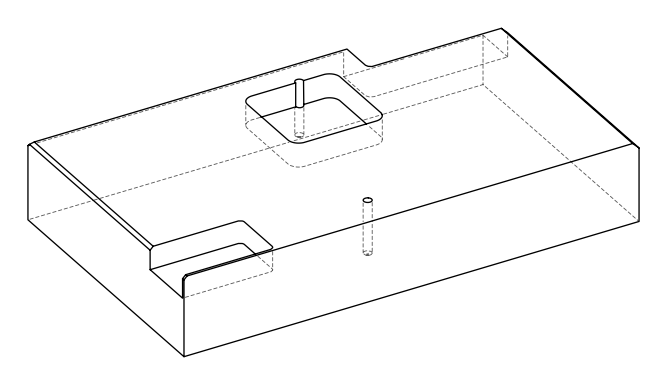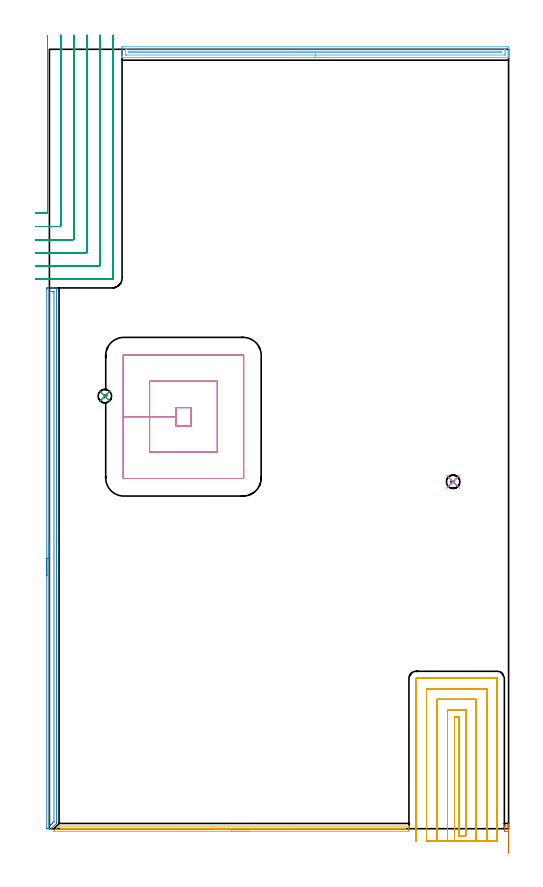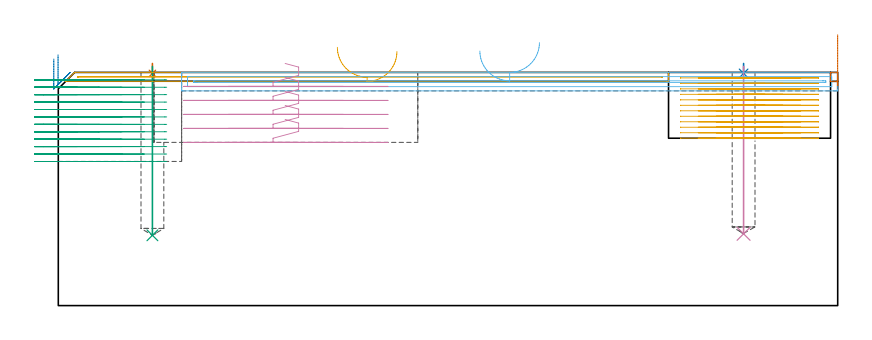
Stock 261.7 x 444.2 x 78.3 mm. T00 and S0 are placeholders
(PLAN: 11 operations, 5 tool changes, 70.2 min)
(1 SPOT_DRILL | STEP1POCKET | NXT0321_9005460120000 | 0.03 min | 0 mm3)
(2 SPOT_DRILL_1 | STEP1POCKET_1 | NXT0321_9005460120000 | 0.03 min | 0 mm3)
(3 DRILL_BLIND_HOLE_INTO_CENTER | STEP1POCKET | UGT0301_196 | 0.23 min | 2448 mm3)
(4 DRILL_BLIND_HOLE_INTO_CENTER_1 | STEP1POCKET_1 | UGT0301_196 | 0.23 min | 2425 mm3)
(5 AREA_MILL | FG_CHAMFER_SURFACE | UGT0205_001 | 3.35 min | 931 mm3)
(6 AREA_MILL_1 | FG_CHAMFER_SURFACE_1 | UGT0205_001 | 5.45 min | 4304 mm3)
(7 AREA_MILL_2 | FG_CHAMFER_SURFACE_2 | UGT0205_001 | 0.18 min | 20 mm3)
(8 AREA_MILL_3 | FG_CHAMFER_SURFACE_3 | UGT0205_001 | 5.11 min | 4700 mm3)
(9 MILL_CORNER_NOTCH_RECTANGULAR | CORNER_NOTCH_RECTANGULAR | NXT0201_013 | Follow Part, ap 2.5, ae 75% | 23.09 min | 168056 mm3)
(10 MILL_RECTANGULAR_POCKET | POCKET_RECTANGULAR_STRAIGHT | UGT0201_136 | Follow Part, ap 5, ae 75% | 5.66 min | 185672 mm3)
(11 MILL_SLOT | SLOT_PARTIAL_RECTANGULAR | NXT0201_009 | Follow Part, ap 2, ae 75% | 26.89 min | 107632 mm3)
(TOOL NXT0321_9005460120000 | NC Spot Drill, 142deg, 12mm, Carbide, Uncoated | D12 PA142 FL30 Z2)
(TOOL UGT0301_196 | Twist Drill 7.7 mm | D7.7 PA118 FL73 Z2)
(TOOL UGT0205_001 | Chamfer Mill 20 x 3 x 45 deg. | D20 FL50 Z2)
(TOOL NXT0201_013 | ENDMILL 10mm | D10 FL30 Z4)
(TOOL UGT0201_136 | Carbide End Mill 20.0 | D20 FL30 Z4)
(TOOL NXT0201_009 | ENDMILL 8mm [2P460-0800-NA 1630] | D8 FL26 Z6)
(OP 1 SPOT_DRILL)
G17 G21 G94 G90
T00 M6
G54
G17 G0 G90 X31.6 Y246.5 S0 M3
G43 Z88.3 H0
G94 G81 G98 Z77.969 F250. R81.3
G80
M5
M2
(OP 2 SPOT_DRILL_1)
G17 G21 G94 G90
T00 M6
G54
G17 G0 G90 X230.1 Y197.7 S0 M3
G43 Z88.3 H0
G94 G81 G98 Z77.969 F250. R81.3
G80
M5
M2
(OP 3 DRILL_BLIND_HOLE_INTO_CENTER)
G17 G21 G94 G90
T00 M6
G54
G17 G0 G90 X31.6 Y246.5 S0 M3
G43 Z88.3 H0
G94 G81 G98 Z23.6 F250. R80.3
G80
M5
M2
(OP 4 DRILL_BLIND_HOLE_INTO_CENTER_1)
G17 G21 G94 G90
T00 M6
G54
G17 G0 G90 X230.1 Y197.7 S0 M3
G43 Z88.3 H0
G94 G81 G98 Z24.1 F250. R80.3
G80
M5
M2
(OP 5 AREA_MILL)
G17 G21 G94 G90
T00 M6
G54
G17 G0 G90 X113.7 Y-1.5 S1061 M3
G43 Z88.3 H0
Z85.3
G94 G1 X113.662 Z84.428 F250.
X113.548 Z83.563
X113.359 Z82.712
X113.097 Z81.88
X112.763 Z81.074
X112.36 Z80.3
X111.892 Z79.564
X111.36 Z78.872
X110.771 Z78.229
X110.128 Z77.639
X109.436 Z77.108
X108.7 Z76.64
X107.926 Z76.237
X107.12 Z75.903
X106.288 Z75.641
X105.436 Z75.452
X104.572 Z75.338
X103.7 Z75.3
X2.614
X2.531 Y-1.495 Z75.303
X2.519 Y-1.493 Z75.305
X2.531 Y-1.468 Z75.33
X5.231 Y1.231 Z78.03
X5.486 Y1.488 Z78.284
X5.49 Y1.491 Z78.288
X5.503 Y1.494 Z78.289
X5.809 Y1.5 Z78.3
X204.72
X204.89 Y1.497 Z78.288
X204.893 Y1.437 Z78.229
X204.9 Y1.011 Z77.811
Y0.718 Z77.518
Y0. Z76.795
Y-1.251 Z75.546
X204.898 Y-1.491 Z75.305
X204.416 Y-1.5 Z75.3
X103.7
Y-0.086 Z76.714
X6.703 Y-0.085 Z76.715
X6.617 Y-0.084 Z76.716
X6.446 Y-0.079 Z76.721
X6.389 Y-0.071 Z76.729
X6.413 Y-0.044 Z76.756
X6.455 Y0. Z76.8
X6.539 Y0.077 Z76.877
X6.621 Y0.082 Z76.882
X6.703 Y0.083 Z76.883
X7.511 Y0.086 Z76.886
X7.597
X202.571 Y0.085 Z76.885
X202.743 Y0.084 Z76.884
X202.857 Y0.081 Z76.881
X202.892 Y0.079 Z76.879
X202.894 Y0.075 Z76.875
X202.897 Y0.059 Z76.859
Y0. Z76.8
X202.894 Y-0.051 Z76.749
X202.891 Y-0.072 Z76.728
X202.828 Y-0.079 Z76.721
X202.657 Y-0.084 Z76.716
X202.571 Y-0.085 Z76.715
X103.7 Y-0.086 Z76.714
X102.828 Z76.752
X101.964 Z76.866
X101.112 Z77.055
X100.28 Z77.317
X99.474 Z77.651
X98.7 Z78.054
X97.964 Z78.523
X97.272 Z79.054
X96.629 Z79.643
X96.04 Z80.286
X95.508 Z80.978
X95.04 Z81.714
X94.637 Z82.488
X94.303 Z83.294
X94.041 Z84.126
X93.852 Z84.978
X93.738 Z85.843
X93.7 Z86.714
G0 Z88.3
M5
M2
(OP 6 AREA_MILL_1)
G17 G21 G94 G90
T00 M6
G54
G17 G0 G90 X161.55 Y439.5 S1061 M3
G43 Z88.3 H0
G94 G1 X161.512 Z87.428 F250.
X161.398 Z86.563
X161.209 Z85.712
X160.947 Z84.88
X160.613 Z84.074
X160.21 Z83.3
X159.742 Z82.564
X159.21 Z81.872
X158.621 Z81.229
X157.978 Z80.639
X157.286 Z80.108
X156.55 Z79.64
X155.776 Z79.237
X154.97 Z78.903
X154.138 Z78.641
X153.286 Z78.452
X152.422 Z78.338
X151.55 Z78.3
X41.581
X41.408 Y439.503 Z78.288
X41.406 Y439.505 Z78.285
X41.4 Y439.868 Z77.932
Y440.123 Z77.677
Y440.837 Z76.958
Y442.075 Z75.722
Y443.482 Z74.314
Y444.983 Z72.814
X41.403 Y445.245 Z72.552
X41.41 Y445.691 Z72.105
X41.572 Y445.695 Z72.103
X42.028 Y445.7 Z72.1
X260.611
X261.072 Y445.699 Z72.101
X261.528 Y445.695 Z72.103
X261.69 Y445.691 Z72.106
X261.7 Y445.245 Z72.551
Y442.6 Z75.195
Y441.193 Z76.603
Y440.837 Z76.958
Y440.123 Z77.677
Y439.868 Z77.932
Y439.506 Z78.285
X261.693 Y439.502 Z78.288
X261.52 Y439.5 Z78.3
X151.55
Y440.914 Z76.886
X43.816 Y440.915 Z76.885
X43.736
X43.434 Y440.921 Z76.879
X43.409 Y440.925 Z76.875
X43.405 Y440.949 Z76.851
X43.402 Y440.983 Z76.817
X43.4 Y441.718 Z76.082
Y443.01 Z74.79
X43.402 Y443.482 Z74.318
X43.405 Y443.887 Z73.913
X43.418 Y444.279 Z73.521
X43.816 Y444.285 Z73.515
X43.895
X259.284
X259.364
X259.666 Y444.279 Z73.521
X259.691 Y444.275 Z73.525
X259.695 Y444.251 Z73.549
X259.698 Y444.217 Z73.583
X259.7 Y443.482 Z74.318
Y442.19 Z75.61
X259.698 Y441.718 Z76.082
X259.695 Y441.313 Z76.487
X259.682 Y440.921 Z76.879
X259.284 Y440.915 Z76.885
X259.205
X151.55 Y440.914 Z76.886
Y442.328 Z75.472
X45.879 Y442.329 Z75.471
X45.604 Y442.33 Z75.47
X45.513 Y442.332 Z75.468
X45.442 Y442.335 Z75.465
X45.41 Y442.346 Z75.454
X45.408 Y442.399 Z75.401
X45.404 Y442.6 Z75.2
Y442.797 Z75.003
X45.41 Y442.862 Z74.938
X45.467 Y442.865 Z74.935
X45.604 Y442.868 Z74.932
X46.223 Y442.871 Z74.929
X46.498 Y442.872 Z74.928
X257.221 Y442.871 Z74.929
X257.496 Y442.87 Z74.93
X257.587 Y442.868 Z74.932
X257.658 Y442.865 Z74.935
X257.69 Y442.854 Z74.946
X257.692 Y442.801 Z74.999
X257.696 Y442.6 Z75.2
Y442.403 Z75.397
X257.69 Y442.338 Z75.462
X257.633 Y442.335 Z75.465
X257.496 Y442.332 Z75.468
X256.877 Y442.329 Z75.471
X256.602 Y442.328 Z75.472
X151.55
X150.678 Z75.51
X149.814 Z75.623
X148.962 Z75.812
X148.13 Z76.075
X147.324 Z76.408
X146.55 Z76.811
X145.814 Z77.28
X145.122 Z77.811
X144.479 Z78.4
X143.89 Z79.044
X143.358 Z79.736
X142.89 Z80.472
X142.487 Z81.245
X142.153 Z82.051
X141.891 Z82.883
X141.702 Z83.735
X141.588 Z84.6
X141.55 Z85.472
G0 Z88.3
M5
M2
(OP 7 AREA_MILL_2)
G17 G21 G94 G90
T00 M6
G54
G17 G0 G90 X261.7 Y0.003 S1061 M3
G43 Z90.941 H0
G94 G1 Y0.592 Z90.297 F250.
Y1.123 Z89.605
Y1.591 Z88.869
Y1.994 Z88.095
Y2.328 Z87.289
Y2.59 Z86.457
Y2.779 Z85.606
Y2.892 Z84.741
Y2.93 Z83.869
Y2.892 Z82.998
Y2.778 Z82.133
Y2.589 Z81.281
Y2.327 Z80.449
Y1.993 Z79.643
Y1.59 Z78.869
Y1.121 Z78.134
Y0.589 Z77.442
Y0. Z76.799
X261.699 Y-0.893 Z75.906
X261.696 Y-1.492 Z75.307
X261.667 Y-1.495 Z75.304
X261.373 Y-1.5 Z75.3
X259.634
X259.333 Y-1.495 Z75.305
X259.304 Y-1.492 Z75.307
X259.3 Y-0.893 Z75.906
Y1.339 Z78.136
X259.302 Y1.38 Z78.177
X259.31 Y1.494 Z78.291
X259.627 Y1.5 Z78.3
X261.373
X261.69 Y1.494 Z78.291
X261.7 Y1.379 Z78.176
Y0. Z76.799
Y-0.643 Z76.209
Y-1.336 Z75.678
Y-2.071 Z75.21
Y-2.845 Z74.807
Y-3.651 Z74.473
Y-4.483 Z74.211
Y-5.335 Z74.023
Y-6.2 Z73.909
Y-7.072 Z73.871
Y-7.943 Z73.909
Y-8.808 Z74.023
Y-9.66 Z74.212
Y-10.492 Z74.475
Y-11.298 Z74.809
Y-12.071 Z75.212
Y-12.807 Z75.681
Y-13.499 Z76.212
Y-14.142 Z76.801
G0 Z88.3
M5
M2
(OP 8 AREA_MILL_3)
G17 G21 G94 G90
T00 M6
G54
G17 G0 G90 X-1.5 Y144.1 S1061 M3
G43 Z88.3 H0
Z82.8
G94 G1 Y144.138 Z81.928 F250.
Y144.252 Z81.063
Y144.441 Z80.212
Y144.703 Z79.38
Y145.037 Z78.574
Y145.44 Z77.8
Y145.908 Z77.064
Y146.44 Z76.372
Y147.029 Z75.729
Y147.672 Z75.14
Y148.364 Z74.608
Y149.1 Z74.14
Y149.874 Z73.737
Y150.68 Z73.403
Y151.512 Z73.141
Y152.364 Z72.952
Y153.228 Z72.838
Y154.1 Z72.8
Y307.238
X-1.499 Y307.595 Z72.801
X-1.493 Y308.123 Z72.803
X-1.491 Y308.192 Z72.805
X-0.968 Y308.2 Z73.328
X0.806 Z75.1
X1.378 Z75.675
X1.694 Z75.99
X2.265 Z76.562
X2.581 Z76.876
X3.622 Z77.921
X3.97 Y308.192 Z78.261
X3.997 Y308.19 Z78.288
X4. Y308.041 Z78.3
Y3.282
X3.999 Y3.005 Z78.285
X3.93 Y2.929 Z78.229
X1.01 Y0.01 Z75.308
X0.996 Y0. Z75.294
X0.806 Z75.106
X0.687 Z74.987
X-0.337 Z73.963
X-0.968 Z73.328
X-1.283 Z73.013
X-1.491 Y0.002 Z72.805
X-1.496 Y0.159 Z72.804
X-1.5 Y0.426 Z72.8
Y154.1
X-0.086 Z74.214
Y305.81
X-0.081 Y306.19 Z74.219
X0.421 Y306.198 Z74.721
X1.694 Y306.199 Z75.994
X2.196 Y306.197 Z76.496
X2.581 Y306.19 Z76.881
X2.586 Y305.805 Z76.886
Y4.17
X2.581 Y4.042 Z76.881
X1.763 Y3.212 Z76.063
X0.94 Y2.39 Z75.24
X0.873 Y2.323 Z75.173
X0.806 Y2.258 Z75.106
X0.552 Y2.014 Z74.852
X0.3 Y2.007 Z74.6
X-0.081 Y2.01 Z74.219
X-0.086 Y2.39 Z74.214
Y2.395
Y154.1
Y154.972 Z74.252
Y155.836 Z74.366
Y156.688 Z74.555
Y157.52 Z74.817
Y158.326 Z75.151
Y159.1 Z75.554
Y159.836 Z76.023
Y160.528 Z76.554
Y161.171 Z77.143
Y161.76 Z77.786
Y162.292 Z78.478
Y162.76 Z79.214
Y163.163 Z79.988
Y163.497 Z80.794
Y163.759 Z81.626
Y163.948 Z82.478
Y164.062 Z83.343
Y164.1 Z84.214
G0 Z88.3
M5
M2
(OP 9 MILL_CORNER_NOTCH_RECTANGULAR)
G17 G21 G94 G90
T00 M6
G54
G17 G0 G90 X-8. Y350.7 S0 M3
G43 Z88.3 H0
Z75.808
G94 G1 X-5. F250.
X-1.596 F500.
G3 X-1.1 Y351.196 R0.5
G1 Y449.078
Y452.078 F250.
G0 Z88.3
X-8. Y343.2
Z75.808
G1 X-5.
X5.904 F500.
G3 X6.4 Y343.696 R0.5
G1 Y449.2
Y452.2 F250.
G0 Z88.3
X-8. Y335.7
Z75.808
G1 X-5.
X13.404 F500.
G3 X13.9 Y336.196 R0.5
G1 Y449.2
Y452.2 F250.
G0 Z88.3
X-8. Y328.2
Z75.808
G1 X-5.
X20.904 F500.
G3 X21.4 Y328.696 R0.5
G1 Y449.2
Y452.2 F250.
G0 Z88.3
X-8. Y320.7
Z75.808
G1 X-5.
X28.404 F500.
G3 X28.9 Y321.196 R0.5
G1 Y449.2
Y452.2 F250.
G0 Z88.3
X-8. Y313.2
Z75.808
G1 X-5.
X35.8 F500.
G3 X36.4 Y313.8 R0.6
G1 Y449.2
Y452.2 F250.
G0 Z88.3
X-8. Y350.7
Z73.317
G1 X-5.
X-1.596 F500.
G3 X-1.1 Y351.196 R0.5
G1 Y449.078
Y452.078 F250.
G0 Z88.3
X-8. Y343.2
Z73.317
G1 X-5.
X5.904 F500.
G3 X6.4 Y343.696 R0.5
G1 Y449.2
Y452.2 F250.
G0 Z88.3
X-8. Y335.7
Z73.317
G1 X-5.
X13.404 F500.
G3 X13.9 Y336.196 R0.5
G1 Y449.2
Y452.2 F250.
G0 Z88.3
X-8. Y328.2
Z73.317
G1 X-5.
X20.904 F500.
G3 X21.4 Y328.696 R0.5
G1 Y449.2
Y452.2 F250.
G0 Z88.3
X-8. Y320.7
Z73.317
G1 X-5.
X28.404 F500.
G3 X28.9 Y321.196 R0.5
G1 Y449.2
Y452.2 F250.
G0 Z88.3
X-8. Y313.2
Z73.317
G1 X-5.
X35.8 F500.
G3 X36.4 Y313.8 R0.6
G1 Y449.2
Y452.2 F250.
G0 Z88.3
X-8. Y350.7
Z70.825
G1 X-5.
X-1.596 F500.
G3 X-1.1 Y351.196 R0.5
G1 Y449.078
Y452.078 F250.
G0 Z88.3
X-8. Y343.2
Z70.825
G1 X-5.
X5.904 F500.
G3 X6.4 Y343.696 R0.5
G1 Y449.2
Y452.2 F250.
G0 Z88.3
X-8. Y335.7
Z70.825
G1 X-5.
X13.404 F500.
G3 X13.9 Y336.196 R0.5
G1 Y449.2
Y452.2 F250.
G0 Z88.3
X-8. Y328.2
Z70.825
G1 X-5.
X20.904 F500.
G3 X21.4 Y328.696 R0.5
G1 Y449.2
Y452.2 F250.
G0 Z88.3
X-8. Y320.7
Z70.825
G1 X-5.
X28.404 F500.
G3 X28.9 Y321.196 R0.5
G1 Y449.2
Y452.2 F250.
G0 Z88.3
X-8. Y313.2
Z70.825
G1 X-5.
X35.8 F500.
G3 X36.4 Y313.8 R0.6
G1 Y449.2
Y452.2 F250.
G0 Z88.3
X-8. Y350.7
Z68.333
G1 X-5.
X-1.596 F500.
G3 X-1.1 Y351.196 R0.5
G1 Y449.078
Y452.078 F250.
G0 Z88.3
X-8. Y343.2
Z68.333
G1 X-5.
X5.904 F500.
G3 X6.4 Y343.696 R0.5
G1 Y449.2
Y452.2 F250.
G0 Z88.3
X-8. Y335.7
Z68.333
G1 X-5.
X13.404 F500.
G3 X13.9 Y336.196 R0.5
G1 Y449.2
Y452.2 F250.
G0 Z88.3
X-8. Y328.2
Z68.333
G1 X-5.
X20.904 F500.
G3 X21.4 Y328.696 R0.5
G1 Y449.2
Y452.2 F250.
G0 Z88.3
X-8. Y320.7
Z68.333
G1 X-5.
X28.404 F500.
G3 X28.9 Y321.196 R0.5
G1 Y449.2
Y452.2 F250.
G0 Z88.3
X-8. Y313.2
Z68.333
G1 X-5.
X35.8 F500.
G3 X36.4 Y313.8 R0.6
G1 Y449.2
Y452.2 F250.
G0 Z88.3
X-8. Y350.7
Z65.842
G1 X-5.
X-1.596 F500.
G3 X-1.1 Y351.196 R0.5
G1 Y449.078
Y452.078 F250.
G0 Z88.3
X-8. Y343.2
Z65.842
G1 X-5.
X5.904 F500.
G3 X6.4 Y343.696 R0.5
G1 Y449.2
Y452.2 F250.
G0 Z88.3
X-8. Y335.7
Z65.842
G1 X-5.
X13.404 F500.
G3 X13.9 Y336.196 R0.5
G1 Y449.2
Y452.2 F250.
G0 Z88.3
X-8. Y328.2
Z65.842
G1 X-5.
X20.904 F500.
G3 X21.4 Y328.696 R0.5
G1 Y449.2
Y452.2 F250.
G0 Z88.3
X-8. Y320.7
Z65.842
G1 X-5.
X28.404 F500.
G3 X28.9 Y321.196 R0.5
G1 Y449.2
Y452.2 F250.
G0 Z88.3
X-8. Y313.2
Z65.842
G1 X-5.
X35.8 F500.
G3 X36.4 Y313.8 R0.6
G1 Y449.2
Y452.2 F250.
G0 Z88.3
X-8. Y350.7
Z63.35
G1 X-5.
X-1.596 F500.
G3 X-1.1 Y351.196 R0.5
G1 Y449.078
Y452.078 F250.
G0 Z88.3
X-8. Y343.2
Z63.35
G1 X-5.
X5.904 F500.
G3 X6.4 Y343.696 R0.5
G1 Y449.2
Y452.2 F250.
G0 Z88.3
X-8. Y335.7
Z63.35
G1 X-5.
X13.404 F500.
G3 X13.9 Y336.196 R0.5
G1 Y449.2
Y452.2 F250.
G0 Z88.3
X-8. Y328.2
Z63.35
G1 X-5.
X20.904 F500.
G3 X21.4 Y328.696 R0.5
G1 Y449.2
Y452.2 F250.
G0 Z88.3
X-8. Y320.7
Z63.35
G1 X-5.
X28.404 F500.
G3 X28.9 Y321.196 R0.5
G1 Y449.2
Y452.2 F250.
G0 Z88.3
X-8. Y313.2
Z63.35
G1 X-5.
X35.8 F500.
G3 X36.4 Y313.8 R0.6
G1 Y449.2
Y452.2 F250.
G0 Z88.3
X-8. Y350.7
Z60.858
G1 X-5.
X-1.596 F500.
G3 X-1.1 Y351.196 R0.5
G1 Y449.078
Y452.078 F250.
G0 Z88.3
X-8. Y343.2
Z60.858
G1 X-5.
X5.904 F500.
G3 X6.4 Y343.696 R0.5
G1 Y449.2
Y452.2 F250.
G0 Z88.3
X-8. Y335.7
Z60.858
G1 X-5.
X13.404 F500.
G3 X13.9 Y336.196 R0.5
G1 Y449.2
Y452.2 F250.
G0 Z88.3
X-8. Y328.2
Z60.858
G1 X-5.
X20.904 F500.
G3 X21.4 Y328.696 R0.5
G1 Y449.2
Y452.2 F250.
G0 Z88.3
X-8. Y320.7
Z60.858
G1 X-5.
X28.404 F500.
G3 X28.9 Y321.196 R0.5
G1 Y449.2
Y452.2 F250.
G0 Z88.3
X-8. Y313.2
Z60.858
G1 X-5.
X35.8 F500.
G3 X36.4 Y313.8 R0.6
G1 Y449.2
Y452.2 F250.
G0 Z88.3
X-8. Y350.7
Z58.367
G1 X-5.
X-1.596 F500.
G3 X-1.1 Y351.196 R0.5
G1 Y449.078
Y452.078 F250.
G0 Z88.3
X-8. Y343.2
Z58.367
G1 X-5.
X5.904 F500.
G3 X6.4 Y343.696 R0.5
G1 Y449.2
Y452.2 F250.
G0 Z88.3
X-8. Y335.7
Z58.367
G1 X-5.
X13.404 F500.
G3 X13.9 Y336.196 R0.5
G1 Y449.2
Y452.2 F250.
G0 Z88.3
X-8. Y328.2
Z58.367
G1 X-5.
X20.904 F500.
G3 X21.4 Y328.696 R0.5
G1 Y449.2
Y452.2 F250.
G0 Z88.3
X-8. Y320.7
Z58.367
G1 X-5.
X28.404 F500.
G3 X28.9 Y321.196 R0.5
G1 Y449.2
Y452.2 F250.
G0 Z88.3
X-8. Y313.2
Z58.367
G1 X-5.
X35.8 F500.
G3 X36.4 Y313.8 R0.6
G1 Y449.2
Y452.2 F250.
G0 Z88.3
X-8. Y350.7
Z55.875
G1 X-5.
X-1.596 F500.
G3 X-1.1 Y351.196 R0.5
G1 Y449.078
Y452.078 F250.
G0 Z88.3
X-8. Y343.2
Z55.875
G1 X-5.
X5.904 F500.
G3 X6.4 Y343.696 R0.5
G1 Y449.2
Y452.2 F250.
G0 Z88.3
X-8. Y335.7
Z55.875
G1 X-5.
X13.404 F500.
G3 X13.9 Y336.196 R0.5
G1 Y449.2
Y452.2 F250.
G0 Z88.3
X-8. Y328.2
Z55.875
G1 X-5.
X20.904 F500.
G3 X21.4 Y328.696 R0.5
G1 Y449.2
Y452.2 F250.
G0 Z88.3
X-8. Y320.7
Z55.875
G1 X-5.
X28.404 F500.
G3 X28.9 Y321.196 R0.5
G1 Y449.2
Y452.2 F250.
G0 Z88.3
X-8. Y313.2
Z55.875
G1 X-5.
X35.8 F500.
G3 X36.4 Y313.8 R0.6
G1 Y449.2
Y452.2 F250.
G0 Z88.3
X-8. Y350.7
Z53.383
G1 X-5.
X-1.596 F500.
G3 X-1.1 Y351.196 R0.5
G1 Y449.078
Y452.078 F250.
G0 Z88.3
X-8. Y343.2
Z53.383
G1 X-5.
X5.904 F500.
G3 X6.4 Y343.696 R0.5
G1 Y449.2
Y452.2 F250.
G0 Z88.3
X-8. Y335.7
Z53.383
G1 X-5.
X13.404 F500.
G3 X13.9 Y336.196 R0.5
G1 Y449.2
Y452.2 F250.
G0 Z88.3
X-8. Y328.2
Z53.383
G1 X-5.
X20.904 F500.
G3 X21.4 Y328.696 R0.5
G1 Y449.2
Y452.2 F250.
G0 Z88.3
X-8. Y320.7
Z53.383
G1 X-5.
X28.404 F500.
G3 X28.9 Y321.196 R0.5
G1 Y449.2
Y452.2 F250.
G0 Z88.3
X-8. Y313.2
Z53.383
G1 X-5.
X35.8 F500.
G3 X36.4 Y313.8 R0.6
G1 Y449.2
Y452.2 F250.
G0 Z88.3
X-8. Y350.7
Z50.892
G1 X-5.
X-1.596 F500.
G3 X-1.1 Y351.196 R0.5
G1 Y449.078
Y452.078 F250.
G0 Z88.3
X-8. Y343.2
Z50.892
G1 X-5.
X5.904 F500.
G3 X6.4 Y343.696 R0.5
G1 Y449.2
Y452.2 F250.
G0 Z88.3
X-8. Y335.7
Z50.892
G1 X-5.
X13.404 F500.
G3 X13.9 Y336.196 R0.5
G1 Y449.2
Y452.2 F250.
G0 Z88.3
X-8. Y328.2
Z50.892
G1 X-5.
X20.904 F500.
G3 X21.4 Y328.696 R0.5
G1 Y449.2
Y452.2 F250.
G0 Z88.3
X-8. Y320.7
Z50.892
G1 X-5.
X28.404 F500.
G3 X28.9 Y321.196 R0.5
G1 Y449.2
Y452.2 F250.
G0 Z88.3
X-8. Y313.2
Z50.892
G1 X-5.
X35.8 F500.
G3 X36.4 Y313.8 R0.6
G1 Y449.2
Y452.2 F250.
G0 Z88.3
X-8. Y350.7
Z48.4
G1 X-5.
X-1.596 F500.
G3 X-1.1 Y351.196 R0.5
G1 Y449.078
Y452.078 F250.
G0 Z88.3
X-8. Y343.2
Z48.4
G1 X-5.
X5.904 F500.
G3 X6.4 Y343.696 R0.5
G1 Y449.2
Y452.2 F250.
G0 Z88.3
X-8. Y335.7
Z48.4
G1 X-5.
X13.404 F500.
G3 X13.9 Y336.196 R0.5
G1 Y449.2
Y452.2 F250.
G0 Z88.3
X-8. Y328.2
Z48.4
G1 X-5.
X20.904 F500.
G3 X21.4 Y328.696 R0.5
G1 Y449.2
Y452.2 F250.
G0 Z88.3
X-8. Y320.7
Z48.4
G1 X-5.
X28.404 F500.
G3 X28.9 Y321.196 R0.5
G1 Y449.2
Y452.2 F250.
G0 Z88.3
X-8. Y313.2
Z48.4
G1 X-5.
X35.8 F500.
G3 X36.4 Y313.8 R0.6
G1 Y449.2
Y452.2 F250.
G0 Z88.3
M5
M2
(OP 10 MILL_RECTANGULAR_POCKET)
G17 G21 G94 G90
T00 M6
G54
G17 G0 G90 X76.163 Y229.6 S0 M3
G43 Z88.3 H0
Z81.3
G94 G1 X80.7 Z80.084 F250.
Y240. Z77.298
X72.1 Z74.993
Y234.8 Z73.6
Y229.6 F500.
X80.7
Y240.
X72.1
Y234.8
X57.1
Y214.6
X95.7
Y255.
X57.1
Y234.8
X42.1
Y199.9
G3 X42.4 Y199.6 R0.3
G1 X110.4
G3 X110.7 Y199.9 R0.3
G1 Y269.7
G3 X110.4 Y270. R0.3
G1 X42.4
G3 X42.1 Y269.7 R0.3
G1 Y234.8
Y233.8
G0 X76.163 Y229.6 Z76.6
G1 X80.7 Z75.384 F250.
Y240. Z72.598
X72.1 Z70.293
Y234.8 Z68.9
Y229.6 F500.
X80.7
Y240.
X72.1
Y234.8
X57.1
Y214.6
X95.7
Y255.
X57.1
Y234.8
X42.1
Y199.9
G3 X42.4 Y199.6 R0.3
G1 X110.4
G3 X110.7 Y199.9 R0.3
G1 Y269.7
G3 X110.4 Y270. R0.3
G1 X42.4
G3 X42.1 Y269.7 R0.3
G1 Y234.8
Y233.8
G0 X76.163 Y229.6 Z71.9
G1 X80.7 Z70.684 F250.
Y240. Z67.898
X72.1 Z65.593
Y234.8 Z64.2
Y229.6 F500.
X80.7
Y240.
X72.1
Y234.8
X57.1
Y214.6
X95.7
Y255.
X57.1
Y234.8
X42.1
Y199.9
G3 X42.4 Y199.6 R0.3
G1 X110.4
G3 X110.7 Y199.9 R0.3
G1 Y269.7
G3 X110.4 Y270. R0.3
G1 X42.4
G3 X42.1 Y269.7 R0.3
G1 Y234.8
Y233.8
G0 X76.163 Y229.6 Z67.2
G1 X80.7 Z65.984 F250.
Y240. Z63.198
X72.1 Z60.893
Y234.8 Z59.5
Y229.6 F500.
X80.7
Y240.
X72.1
Y234.8
X57.1
Y214.6
X95.7
Y255.
X57.1
Y234.8
X42.1
Y199.9
G3 X42.4 Y199.6 R0.3
G1 X110.4
G3 X110.7 Y199.9 R0.3
G1 Y269.7
G3 X110.4 Y270. R0.3
G1 X42.4
G3 X42.1 Y269.7 R0.3
G1 Y234.8
Y233.8
G0 X76.163 Y229.6 Z62.5
G1 X80.7 Z61.284 F250.
Y240. Z58.498
X72.1 Z56.193
Y234.8 Z54.8
Y229.6 F500.
X80.7
Y240.
X72.1
Y234.8
X57.1
Y214.6
X95.7
Y255.
X57.1
Y234.8
X42.1
Y199.9
G3 X42.4 Y199.6 R0.3
G1 X110.4
G3 X110.7 Y199.9 R0.3
G1 Y269.7
G3 X110.4 Y270. R0.3
G1 X42.4
G3 X42.1 Y269.7 R0.3
G1 Y234.8
Y233.8
G0 Z88.3
M5
M2
(OP 11 MILL_SLOT)
G17 G21 G94 G90
T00 M6
G54
G17 G0 G90 X230.9 Y-7. S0 M3
G43 Z88.3 H1
Z76.458
G94 G1 Y-4. F250.
Y63.7 F500.
X233.3
Y-4.
X237.3
Y67.7
X226.9
Y-4.
Y-7. F250.
X243.3
Y-4.
Y73.7 F500.
X220.9
Y-4.
Y-7. F250.
X249.3
Y-4.
Y79.7 F500.
X214.9
Y-4.
Y-7. F250.
X255.3
Y-4.
Y85.6 F500.
X255.295 Y85.655
X255.255 Y85.695
X255.2 Y85.7
X209.
X208.945 Y85.695
X208.905 Y85.655
X208.9 Y85.6
Y-4.
Y-7. F250.
G0 X230.9 Z74.617
G1 Y-4.
Y63.7 F500.
X233.3
Y-4.
X237.3
Y67.7
X226.9
Y-4.
Y-7. F250.
X243.3
Y-4.
Y73.7 F500.
X220.9
Y-4.
Y-7. F250.
X249.3
Y-4.
Y79.7 F500.
X214.9
Y-4.
Y-7. F250.
X255.3
Y-4.
Y85.6 F500.
X255.295 Y85.655
X255.255 Y85.695
X255.2 Y85.7
X209.
X208.945 Y85.695
X208.905 Y85.655
X208.9 Y85.6
Y-4.
Y-7. F250.
G0 X230.9 Z72.775
G1 Y-4.
Y63.7 F500.
X233.3
Y-4.
X237.3
Y67.7
X226.9
Y-4.
Y-7. F250.
X243.3
Y-4.
Y73.7 F500.
X220.9
Y-4.
Y-7. F250.
X249.3
Y-4.
Y79.7 F500.
X214.9
Y-4.
Y-7. F250.
X255.3
Y-4.
Y85.6 F500.
X255.295 Y85.655
X255.255 Y85.695
X255.2 Y85.7
X209.
X208.945 Y85.695
X208.905 Y85.655
X208.9 Y85.6
Y-4.
Y-7. F250.
G0 X230.9 Z70.933
G1 Y-4.
Y63.7 F500.
X233.3
Y-4.
X237.3
Y67.7
X226.9
Y-4.
Y-7. F250.
X243.3
Y-4.
Y73.7 F500.
X220.9
Y-4.
Y-7. F250.
X249.3
Y-4.
Y79.7 F500.
X214.9
Y-4.
Y-7. F250.
X255.3
Y-4.
Y85.6 F500.
X255.295 Y85.655
X255.255 Y85.695
X255.2 Y85.7
X209.
X208.945 Y85.695
X208.905 Y85.655
X208.9 Y85.6
Y-4.
Y-7. F250.
G0 X230.9 Z69.092
G1 Y-4.
Y63.7 F500.
X233.3
Y-4.
X237.3
Y67.7
X226.9
Y-4.
Y-7. F250.
X243.3
Y-4.
Y73.7 F500.
X220.9
Y-4.
Y-7. F250.
X249.3
Y-4.
Y79.7 F500.
X214.9
Y-4.
Y-7. F250.
X255.3
Y-4.
Y85.6 F500.
X255.295 Y85.655
X255.255 Y85.695
X255.2 Y85.7
X209.
X208.945 Y85.695
X208.905 Y85.655
X208.9 Y85.6
Y-4.
Y-7. F250.
G0 X230.9 Z67.25
G1 Y-4.
Y63.7 F500.
X233.3
Y-4.
X237.3
Y67.7
X226.9
Y-4.
Y-7. F250.
X243.3
Y-4.
Y73.7 F500.
X220.9
Y-4.
Y-7. F250.
X249.3
Y-4.
Y79.7 F500.
X214.9
Y-4.
Y-7. F250.
X255.3
Y-4.
Y85.6 F500.
X255.295 Y85.655
X255.255 Y85.695
X255.2 Y85.7
X209.
X208.945 Y85.695
X208.905 Y85.655
X208.9 Y85.6
Y-4.
Y-7. F250.
G0 X230.9 Z65.408
G1 Y-4.
Y63.7 F500.
X233.3
Y-4.
X237.3
Y67.7
X226.9
Y-4.
Y-7. F250.
X243.3
Y-4.
Y73.7 F500.
X220.9
Y-4.
Y-7. F250.
X249.3
Y-4.
Y79.7 F500.
X214.9
Y-4.
Y-7. F250.
X255.3
Y-4.
Y85.6 F500.
X255.295 Y85.655
X255.255 Y85.695
X255.2 Y85.7
X209.
X208.945 Y85.695
X208.905 Y85.655
X208.9 Y85.6
Y-4.
Y-7. F250.
G0 X230.9 Z63.567
G1 Y-4.
Y63.7 F500.
X233.3
Y-4.
X237.3
Y67.7
X226.9
Y-4.
Y-7. F250.
X243.3
Y-4.
Y73.7 F500.
X220.9
Y-4.
Y-7. F250.
X249.3
Y-4.
Y79.7 F500.
X214.9
Y-4.
Y-7. F250.
X255.3
Y-4.
Y85.6 F500.
X255.295 Y85.655
X255.255 Y85.695
X255.2 Y85.7
X209.
X208.945 Y85.695
X208.905 Y85.655
X208.9 Y85.6
Y-4.
Y-7. F250.
G0 X230.9 Z61.725
G1 Y-4.
Y63.7 F500.
X233.3
Y-4.
X237.3
Y67.7
X226.9
Y-4.
Y-7. F250.
X243.3
Y-4.
Y73.7 F500.
X220.9
Y-4.
Y-7. F250.
X249.3
Y-4.
Y79.7 F500.
X214.9
Y-4.
Y-7. F250.
X255.3
Y-4.
Y85.6 F500.
X255.295 Y85.655
X255.255 Y85.695
X255.2 Y85.7
X209.
X208.945 Y85.695
X208.905 Y85.655
X208.9 Y85.6
Y-4.
Y-7. F250.
G0 X230.9 Z59.883
G1 Y-4.
Y63.7 F500.
X233.3
Y-4.
X237.3
Y67.7
X226.9
Y-4.
Y-7. F250.
X243.3
Y-4.
Y73.7 F500.
X220.9
Y-4.
Y-7. F250.
X249.3
Y-4.
Y79.7 F500.
X214.9
Y-4.
Y-7. F250.
X255.3
Y-4.
Y85.6 F500.
X255.295 Y85.655
X255.255 Y85.695
X255.2 Y85.7
X209.
X208.945 Y85.695
X208.905 Y85.655
X208.9 Y85.6
Y-4.
Y-7. F250.
G0 X230.9 Z58.042
G1 Y-4.
Y63.7 F500.
X233.3
Y-4.
X237.3
Y67.7
X226.9
Y-4.
Y-7. F250.
X243.3
Y-4.
Y73.7 F500.
X220.9
Y-4.
Y-7. F250.
X249.3
Y-4.
Y79.7 F500.
X214.9
Y-4.
Y-7. F250.
X255.3
Y-4.
Y85.6 F500.
X255.295 Y85.655
X255.255 Y85.695
X255.2 Y85.7
X209.
X208.945 Y85.695
X208.905 Y85.655
X208.9 Y85.6
Y-4.
Y-7. F250.
G0 X230.9 Z56.2
G1 Y-4.
Y63.7 F500.
X233.3
Y-4.
X237.3
Y67.7
X226.9
Y-4.
Y-7. F250.
X243.3
Y-4.
Y73.7 F500.
X220.9
Y-4.
Y-7. F250.
X249.3
Y-4.
Y79.7 F500.
X214.9
Y-4.
Y-7. F250.
X255.3
Y-4.
Y85.6 F500.
X255.295 Y85.655
X255.255 Y85.695
X255.2 Y85.7
X209.
X208.945 Y85.695
X208.905 Y85.655
X208.9 Y85.6
Y-4.
Y-7. F250.
G0 Z88.3
M5
M2
